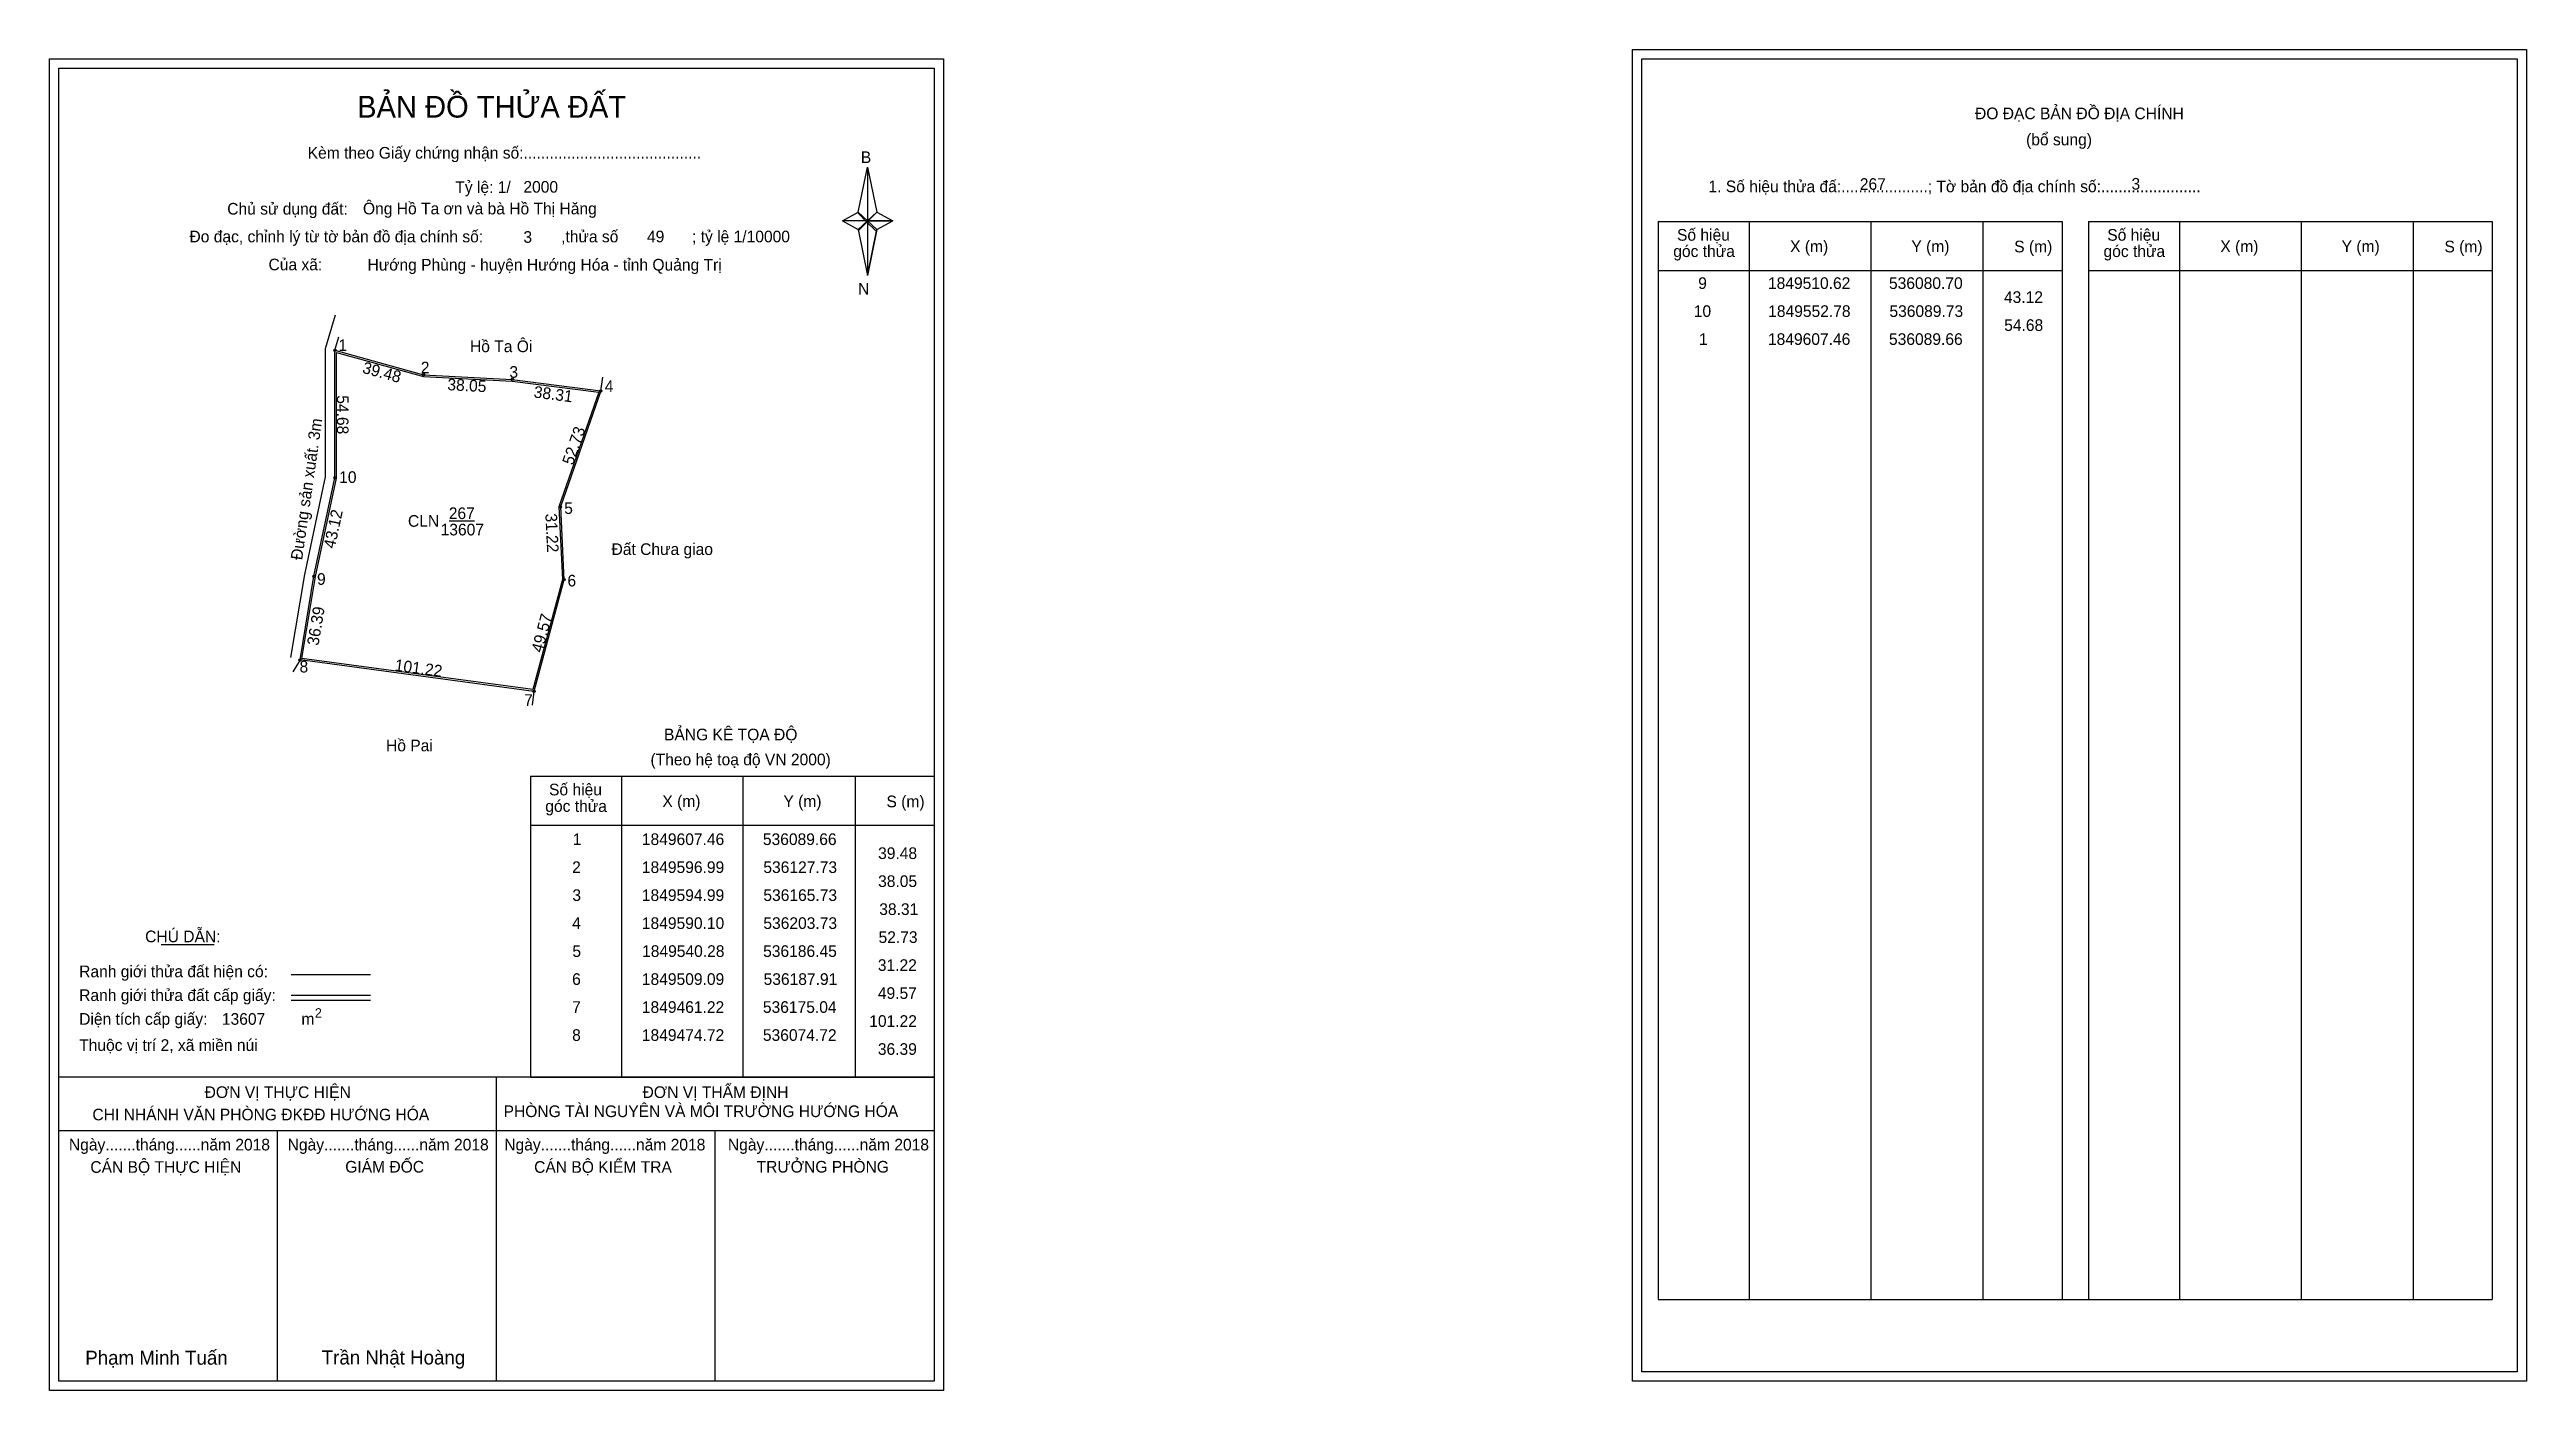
# Model space of a CAD drawing. Extents: x 535967 to 537029, y 1849161 to 1849736.
import ezdxf

# ---------------------------------------------------------------- set-up
doc = ezdxf.new("R2010")
doc.units = 0
for name, color, linetype in [('Level 1', 7, 'Continuous'), ('Level 10', 7, 'Continuous'), ('Level 11', 7, 'Continuous'), ('Level 13', 7, 'Continuous'), ('Level 27', 7, 'Continuous'), ('Level 3', 7, 'Continuous'), ('Level 49', 7, 'Continuous'), ('Level 53', 7, 'Continuous'), ('Level 55', 7, 'Continuous'), ('Level 6', 7, 'Continuous'), ('Level 63', 7, 'Continuous'), ('Level 9', 7, 'Continuous')]:
    doc.layers.add(name, color=color, linetype=linetype)

msp = doc.modelspace()

# ---------------------------------------------------------------- linework, layer by layer
at = {"layer": 'Level 1'}
for p, q in [((535971.3, 1849728.5), (535971.3, 1849728.5)), ((536650.1, 1849732.5), (536650.1, 1849732.5)), ((536314.1, 1849666.7), (536318.1, 1849686)), ((536314.1, 1849666.7), (536318.1, 1849686)), ((536318.1, 1849686), (536318.1, 1849663)), ((536318.1, 1849686), (536322, 1849666.7)), ((536318.1, 1849686), (536318.1, 1849663)), ((536307.3, 1849663), (536314.1, 1849666.7)), ((536307.3, 1849663), (536314.1, 1849659.3)), ((536318.1, 1849663), (536307.3, 1849663)), ((536314.1, 1849666.7), (536318.1, 1849663)), ((536318.1, 1849663), (536314.1, 1849666.7)), ((536317.8, 1849662.5), (536314.1, 1849666.3)), ((536318.1, 1849663), (536314.1, 1849659.3)), ((536314.1, 1849659.3), (536318.1, 1849663)), ((536317.8, 1849662.5), (536314.1, 1849658.8)), ((536314.1, 1849658.8), (536317.8, 1849662.5)), ((536321.7, 1849666.3), (536317.8, 1849662.5)), ((536317.8, 1849662.5), (536321.7, 1849666.3)), ((536321.7, 1849658.8), (536317.8, 1849662.5)), ((536322, 1849666.7), (536318.1, 1849663)), ((536318.1, 1849663), (536322, 1849666.7)), ((536318.1, 1849663), (536318.1, 1849639.6)), ((536318.1, 1849663), (536328.9, 1849663)), ((536318.1, 1849663), (536322, 1849659.3)), ((536328.9, 1849663), (536318.1, 1849663)), ((536318.1, 1849663), (536318.1, 1849639.6)), ((536322, 1849659.3), (536318.1, 1849663)), ((536322, 1849666.7), (536328.9, 1849663)), ((536322, 1849659.3), (536328.9, 1849663)), ((536657.1, 1849662.8), (536830.3, 1849662.8)), ((536696.3, 1849200.3), (536696.3, 1849662.8)), ((536748.5, 1849200.3), (536748.5, 1849662.8)), ((536796.4, 1849662.8), (536796.4, 1849200.3)), ((536830.3, 1849662.8), (536830.3, 1849200.3)), ((536841.6, 1849662.8), (537014.8, 1849662.8)), ((536880.8, 1849200.3), (536880.8, 1849662.8)), ((536933, 1849200.3), (536933, 1849662.8)), ((536980.9, 1849662.8), (536980.9, 1849200.3)), ((537014.8, 1849662.8), (537014.8, 1849200.3)), ((536314.1, 1849659.3), (536318.1, 1849639.6)), ((536322, 1849659.3), (536318.1, 1849639.6)), ((536318.1, 1849639.6), (536322, 1849659.3)), ((536657.1, 1849641.7), (536830.3, 1849641.7)), ((536841.6, 1849641.7), (537014.8, 1849641.7)), ((536173.5, 1849424.8), (536346.7, 1849424.8)), ((536212.7, 1849295.8), (536212.7, 1849424.8)), ((536264.8, 1849295.8), (536264.8, 1849424.8)), ((536312.8, 1849424.8), (536312.8, 1849295.8)), ((536173.5, 1849403.8), (536346.7, 1849403.8)), ((536015.1, 1849352.6), (536037.9, 1849352.6)), ((536070.9, 1849339.8), (536104.9, 1849339.8)), ((536070.9, 1849330.9), (536104.9, 1849330.9)), ((536070.9, 1849328.7), (536104.9, 1849328.7)), ((536185, 1849295.8), (535971.3, 1849295.8)), ((536346.7, 1849295.8), (536137, 1849295.8)), ((536159, 1849165.3), (536159, 1849295.8)), ((536173.5, 1849295.8), (536346.7, 1849295.8)), ((536346.7, 1849272.7), (535971.3, 1849272.7)), ((536065.1, 1849165.3), (536065.1, 1849272.7)), ((536252.8, 1849165.3), (536252.8, 1849272.7)), ((536657.1, 1849200.3), (537014.8, 1849200.3)), ((536346.7, 1849165.3), (536346.7, 1849165.3)), ((537025.5, 1849169.3), (537025.5, 1849169.3))]:
    msp.add_line(p, q, dxfattribs=at)
at = {"layer": 'Level 10'}
for p, q in [((536085.7, 1849608.3), (536089.9, 1849622.7)), ((536085.7, 1849553.2), (536085.7, 1849608.3)), ((536089.7, 1849552.8), (536089.7, 1849607.5)), ((536089.7, 1849552.8), (536089.7, 1849607.5)), ((536089.7, 1849607.5), (536127.7, 1849597)), ((536090.4, 1849552.7), (536090.4, 1849606.5)), ((536090.4, 1849606.5), (536127.6, 1849596.3)), ((536127.7, 1849597), (536165.7, 1849595)), ((536127.6, 1849596.3), (536165.7, 1849594.3)), ((536165.7, 1849595), (536203.7, 1849590.1)), ((536165.7, 1849595), (536203.7, 1849590.1)), ((536165.7, 1849594.3), (536202.8, 1849589.5)), ((536202.8, 1849589.5), (536185.7, 1849540.4)), ((536203.7, 1849590.1), (536186.4, 1849540.3)), ((536076.8, 1849511.4), (536085.7, 1849553.2)), ((536080.7, 1849510.6), (536089.7, 1849552.8)), ((536081.4, 1849510.5), (536090.4, 1849552.7)), ((536185.7, 1849540.4), (536187.2, 1849509.2)), ((536186.4, 1849540.3), (536187.9, 1849509.1)), ((536070.8, 1849475.7), (536076.8, 1849511.4)), ((536074.7, 1849474.7), (536080.7, 1849510.6)), ((536075.5, 1849475.3), (536081.4, 1849510.5)), ((536187.2, 1849509.2), (536174.5, 1849462)), ((536187.9, 1849509.1), (536175, 1849461.2)), ((536175, 1849461.2), (536074.7, 1849474.7)), ((536174.5, 1849462), (536075.5, 1849475.3))]:
    msp.add_line(p, q, dxfattribs=at)
at = {"layer": 'Level 11'}
for centre in [(536089.7, 1849607.5), (536127.7, 1849597), (536165.7, 1849595), (536203.7, 1849590.1), (536089.7, 1849552.8), (536186.4, 1849540.3), (536080.7, 1849510.6), (536187.9, 1849509.1), (536074.7, 1849474.7), (536175, 1849461.2), (536175, 1849461.2)]:
    msp.add_circle(centre, 0.5, dxfattribs=at)
at = {"layer": 'Level 27'}
for p, q in [((536089.7, 1849607.5), (536091.3, 1849613.2)), ((536203.7, 1849590.1), (536204.5, 1849596)), ((536074.7, 1849474.7), (536071.6, 1849469.6)), ((536175, 1849461.2), (536174.3, 1849455.3))]:
    msp.add_line(p, q, dxfattribs=at)
at = {"layer": 'Level 3'}
for p, q in [((536657.1, 1849662.8), (536657.1, 1849200.3)), ((536841.6, 1849662.8), (536841.6, 1849200.3)), ((536173.5, 1849424.8), (536173.5, 1849295.8))]:
    msp.add_line(p, q, dxfattribs=at)
at = {"layer": 'Level 63'}
for p, q in [((536646.1, 1849736.5), (537029.5, 1849736.5)), ((536646.1, 1849165.3), (536646.1, 1849736.5)), ((537029.5, 1849736.5), (537029.5, 1849165.3)), ((535967.3, 1849732.5), (536350.7, 1849732.5)), ((535967.3, 1849161.3), (535967.3, 1849732.5)), ((535971.3, 1849728.5), (536346.7, 1849728.5)), ((535971.3, 1849165.3), (535971.3, 1849728.5)), ((536346.7, 1849728.5), (536346.7, 1849165.3)), ((536350.7, 1849732.5), (536350.7, 1849161.3)), ((536650.1, 1849732.5), (537025.5, 1849732.5)), ((536650.1, 1849169.3), (536650.1, 1849732.5)), ((537025.5, 1849732.5), (537025.5, 1849169.3)), ((536346.7, 1849165.3), (535971.3, 1849165.3)), ((537029.5, 1849165.3), (536646.1, 1849165.3)), ((537025.5, 1849169.3), (536650.1, 1849169.3)), ((536350.7, 1849161.3), (535967.3, 1849161.3))]:
    msp.add_line(p, q, dxfattribs=at)
at = {"layer": 'Level 9'}
msp.add_line((536138.7, 1849534.3), (536149.6, 1849534.3), dxfattribs=at)

# ---------------------------------------------------------------- texts
at = {"layer": 'Level 1'}
for s, height, p in [('BẢN ĐỒ THỬA ĐẤT', 9.331, (536099.2, 1849707.3)), ('ĐO ĐẠC BẢN ĐỒ ĐỊA CHÍNH', 5, (536793, 1849706.6)), ('Kèm theo Giấy chứng nhận số:.........................................', 5, (536078, 1849689.7)), ('B', 5, (536315.2, 1849687.8)), ('(bổ sung)', 5, (536814.9, 1849695.4)), ('1. Số hiệu thửa đấ:....................; Tờ bản đồ địa chính số:.......................', 5, (536678.7, 1849675.3)), ('Chủ sử dụng đất:', 5, (536043.5, 1849665.7)), ('Đo đạc, chỉnh lý từ tờ bản đồ địa chính số:                  ,thửa số                 ; tỷ lệ 1/10000', 5, (536027.3, 1849653.8)), ('góc thửa', 5, (536663.6, 1849647.5)), ('Số hiệu', 5, (536665.2, 1849654.5)), ('X (m)', 5, (536713.7, 1849649.6)), ('Y (m)', 5, (536765.7, 1849649.6)), ('S (m)', 5, (536809.8, 1849649.5)), ('góc thửa', 5, (536848.1, 1849647.5)), ('Số hiệu', 5, (536849.7, 1849654.5)), ('X (m)', 5, (536898.2, 1849649.6)), ('Y (m)', 5, (536950.2, 1849649.6)), ('S (m)', 5, (536994.3, 1849649.5)), ('Của xã:', 5, (536061.2, 1849641.8)), ('N', 5, (536314, 1849631.4)), ('Hồ Ta Ôi', 5, (536147.6, 1849606.7)), ('Đất Chưa giao', 5, (536208.3, 1849519.7)), ('Hồ Pai', 5, (536111.6, 1849435.5)), ('BẢNG KÊ TỌA ĐỘ', 5, (536230.8, 1849440.2)), ('(Theo hệ toạ độ VN 2000)', 5, (536225, 1849429.5)), ('Số hiệu', 5, (536181.5, 1849416.6)), ('X (m)', 5, (536230.1, 1849411.6)), ('Y (m)', 5, (536282, 1849411.6)), ('S (m)', 5, (536326.2, 1849411.5)), ('góc thửa', 5, (536179.9, 1849409.5)), ('CHÚ DẪN:', 5, (536008.3, 1849353.6)), ('Ranh giới thửa đất hiện có:', 5, (535980, 1849338.6)), ('Ranh giới thửa đất cấp giấy:', 5, (535980, 1849328.4)), ('Diện tích cấp giấy:', 5, (535980, 1849318.2)), ('m', 5, (536075.3, 1849318.2)), ('2', 4, (536081.1, 1849321.3)), ('Thuộc vị trí 2, xã miền núi', 5, (535980, 1849307)), ('ĐƠN VỊ THỰC HIỆN', 5, (536033.8, 1849286.8)), ('ĐƠN VỊ THẨM ĐỊNH', 5, (536221.6, 1849286.8)), ('CHI NHÁNH VĂN PHÒNG ĐKĐĐ HƯỚNG HÓA', 5, (535985.7, 1849277.2)), ('PHÒNG TÀI NGUYÊN VÀ MÔI TRƯỜNG HƯỚNG HÓA', 5, (536162, 1849278.6)), ('Ngày.......tháng......năm 2018', 5, (535975.6, 1849264.3)), ('Ngày.......tháng......năm 2018', 5, (536069.4, 1849264.3)), ('Ngày.......tháng......năm 2018', 5, (536162.3, 1849264.3)), ('Ngày.......tháng......năm 2018', 5, (536258.2, 1849264.3)), ('CÁN BỘ THỰC HIỆN', 5, (535984.8, 1849254.7)), ('GIÁM ĐỐC', 5, (536094.1, 1849254.8)), ('CÁN BỘ KIỂM TRA', 5, (536175.1, 1849254.7)), ('TRƯỞNG PHÒNG', 5, (536270.5, 1849254.8)), ('Phạm Minh Tuấn', 6, (535982.6, 1849172.4)), ('Trần Nhật Hoàng', 6, (536084, 1849172.5))]:
    msp.add_text(s, height=height, dxfattribs=at).set_placement(p)
msp.add_text('Đường sản xuất. 3m', height=5, rotation=81.83, dxfattribs=at).set_placement((536075.6, 1849517.3))
at = {"layer": 'Level 11'}
msp.add_text('Tỷ lệ: 1/', height=5, dxfattribs=at).set_placement((536141.3, 1849675))
at = {"layer": 'Level 13'}
for s, p in [('CLN', (536121, 1849531.8)), ('267', (536138.5, 1849535.1)), ('13607', (536135, 1849528.1))]:
    msp.add_text(s, height=5, dxfattribs=at).set_placement(p)
at = {"layer": 'Level 49'}
for s, rotation, p in [('39.48', 344.6227, (536101.1, 1849597.9)), ('54.68', 270.0733, (536090.5, 1849588.2)), ('38.05', 356.9872, (536137.8, 1849590.4)), ('38.31', 352.6672, (536174.7, 1849587.3)), ('52.73', 70.871, (536191.7, 1849557.9)), ('43.12', 77.9108, (536089.6, 1849522.2)), ('31.22', 272.6801, (536179.9, 1849537.4)), ('36.39', 80.5429, (536082.6, 1849480.6)), ('49.57', 74.9517, (536178.6, 1849477.5)), ('101.22', 352.3358, (536115.1, 1849470.1))]:
    msp.add_text(s, height=5, rotation=rotation, dxfattribs=at).set_placement(p)
at = {"layer": 'Level 53'}
for s, p in [('9', (536674.3, 1849633.8)), ('1849510.62', (536704.2, 1849633.8)), ('536080.70', (536756.1, 1849633.8)), ('43.12', (536805.4, 1849627.8)), ('10', (536672.4, 1849621.8)), ('1849552.78', (536704.3, 1849621.8)), ('536089.73', (536756.3, 1849621.8)), ('54.68', (536805.5, 1849615.8)), ('1', (536674.6, 1849609.8)), ('1849607.46', (536704.2, 1849609.8)), ('536089.66', (536756.1, 1849609.8)), ('1', (536191.7, 1849395.3)), ('1849607.46', (536221.3, 1849395.3)), ('536089.66', (536273.2, 1849395.3)), ('2', (536191.4, 1849383.3)), ('1849596.99', (536221.3, 1849383.3)), ('536127.73', (536273.4, 1849383.3)), ('39.48', (536322.6, 1849389.3)), ('3', (536191.5, 1849371.3)), ('1849594.99', (536221.3, 1849371.3)), ('536165.73', (536273.4, 1849371.3)), ('38.05', (536322.6, 1849377.3)), ('4', (536191.4, 1849359.3)), ('1849590.10', (536221.3, 1849359.3)), ('536203.73', (536273.4, 1849359.3)), ('38.31', (536323.1, 1849365.3)), ('52.73', (536322.8, 1849353.3)), ('5', (536191.5, 1849347.3)), ('1849540.28', (536221.4, 1849347.3)), ('536186.45', (536273.3, 1849347.3)), ('31.22', (536322.5, 1849341.3)), ('6', (536191.4, 1849335.3)), ('1849509.09', (536221.3, 1849335.3)), ('536187.91', (536273.5, 1849335.3)), ('49.57', (536322.5, 1849329.3)), ('7', (536191.4, 1849323.3)), ('1849461.22', (536221.3, 1849323.3)), ('536175.04', (536273.2, 1849323.3)), ('101.22', (536318.8, 1849317.3)), ('8', (536191.4, 1849311.3)), ('1849474.72', (536221.3, 1849311.3)), ('536074.72', (536273.2, 1849311.3)), ('36.39', (536322.5, 1849305.3))]:
    msp.add_text(s, height=5, dxfattribs=at).set_placement(p)
at = {"layer": 'Level 55'}
for s, height, p in [('1', 0.4, (536089.5, 1849607.5)), ('264', 0.11, (536089.5, 1849607.4)), ('0', 0.11, (536089.6, 1849607.4)), ('2', 0.4, (536127.6, 1849597)), ('264', 0.11, (536127.6, 1849596.9)), ('3', 0.4, (536165.6, 1849595)), ('264', 0.11, (536165.6, 1849594.9)), ('4', 0.4, (536203.6, 1849590.1)), ('264', 0.11, (536203.6, 1849590)), ('0', 0.11, (536203.7, 1849590)), ('0', 0.11, (536203.7, 1849590)), ('10', 0.4, (536089.4, 1849552.8)), ('0', 0.11, (536089.7, 1849552.7)), ('5', 0.4, (536186.3, 1849540.3)), ('0', 0.11, (536186.4, 1849540.2)), ('0', 0.11, (536186.4, 1849540.2)), ('9', 0.4, (536080.6, 1849510.6)), ('0', 0.11, (536080.7, 1849510.5)), ('6', 0.4, (536187.8, 1849509.1)), ('0', 0.11, (536187.9, 1849509)), ('0', 0.11, (536187.9, 1849509)), ('8', 0.4, (536074.6, 1849474.7)), ('0', 0.11, (536074.7, 1849474.6)), ('0', 0.11, (536074.7, 1849474.6)), ('0', 0.11, (536074.7, 1849474.6)), ('7', 0.4, (536174.9, 1849461.2)), ('0', 0.11, (536175, 1849461.1)), ('0', 0.11, (536175, 1849461.1)), ('0', 0.11, (536175, 1849461.1)), ('0', 0.11, (536175, 1849461.1)), ('0', 0.22, (536226.3, 1849362.3)), ('0', 0.22, (536226.3, 1849362.3)), ('0', 0.22, (536226.3, 1849362.3)), ('0', 0.22, (536226.3, 1849362.3))]:
    msp.add_text(s, height=height, dxfattribs=at).set_placement(p)
at = {"layer": 'Level 6'}
for s, p in [('Ông Hồ Ta ơn và bà Hồ Thị Hăng', (536101.7, 1849665.8)), ('2000', (536170.5, 1849675.1)), ('267', (536743.6, 1849676.3)), ('3', (536860.1, 1849676.4)), ('3', (536170.5, 1849653.6)), ('49', (536223.5, 1849653.8)), (' Hướng Phùng - huyện Hướng Hóa - tỉnh Quảng Trị', (536101.8, 1849641.7)), ('13607', (536041.2, 1849318.2))]:
    msp.add_text(s, height=5, dxfattribs=at).set_placement(p)
at = {"layer": 'Level 9'}
for s, p in [('1', (536091.2, 1849607.2)), ('2', (536126.5, 1849597.6)), ('3', (536164.5, 1849595.7)), ('4', (536205.4, 1849589.6)), ('10', (536091.5, 1849550.6)), ('5', (536188, 1849537.3)), ('9', (536082, 1849506.9)), ('6', (536189.4, 1849506.2)), ('8', (536074.5, 1849469.3)), ('7', (536170.8, 1849455))]:
    msp.add_text(s, height=5, dxfattribs=at).set_placement(p)

doc.saveas('drawing.dxf')
